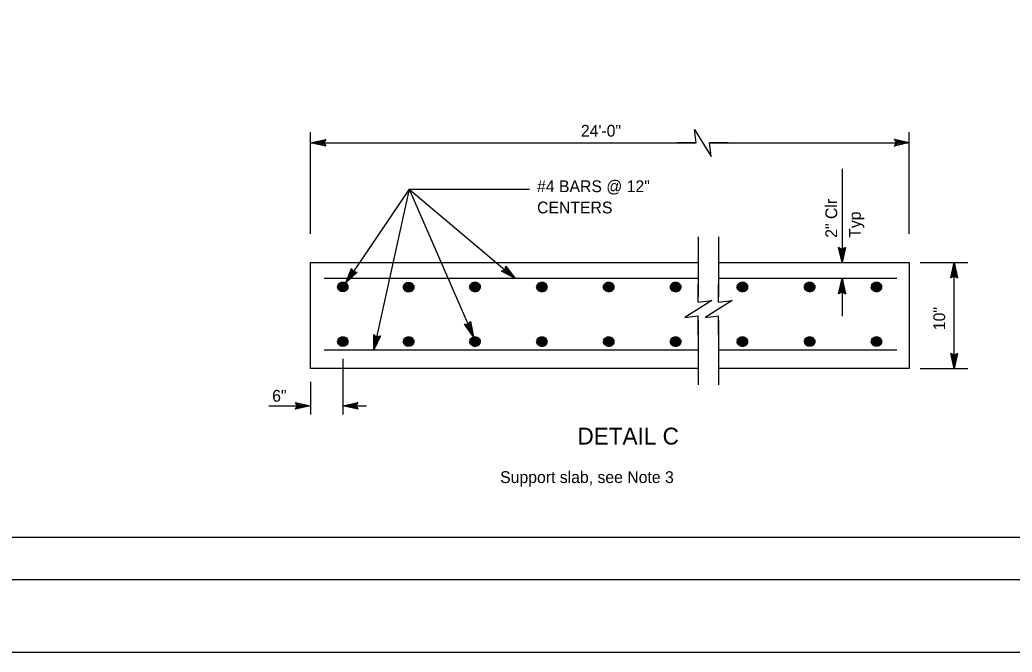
# Model space of a CAD drawing. Extents: x -893 to 867, y -474 to 712.
# Drawn here: x -336 to 253, y -474 to -99 of the extents above; entities that cross this region are included whole.
import ezdxf

# ---------------------------------------------------------------- set-up
doc = ezdxf.new("R2010")
doc.units = 0
for name, color, linetype in [('border_PLOTTING-ELEMENTS', 7, 'Continuous'), ('border_rw_22x34_Cut_Lines', 7, 'Continuous'), ('border_SHEET', 7, 'Continuous'), ('rd_PAVEMENT', 7, 'Continuous'), ('rd_PAVEMENT-anno', 7, 'Continuous'), ('STR_Reinforcement A', 7, 'Continuous'), ('STR_Reinforcement B', 7, 'Continuous')]:
    doc.layers.add(name, color=color, linetype=linetype)

msp = doc.modelspace()

# ---------------------------------------------------------------- linework, layer by layer
at = {"layer": 'border_PLOTTING-ELEMENTS'}
for points in [[(-893.45, -474.04), (866.55, -474.04), (866.55, 711.96), (-893.45, 711.96)], [(-863.45, 668.96), (836.55, 668.96), (836.55, -431.04), (-863.45, -431.04)]]:
    msp.add_lwpolyline(points, close=True, dxfattribs=at)
at = {"layer": 'border_rw_22x34_Cut_Lines'}
msp.add_lwpolyline([(-863.45, 668.96), (836.55, 668.96), (836.55, -431.04), (-863.45, -431.04)], close=True, dxfattribs=at)
at = {"layer": 'border_SHEET'}
msp.add_line((811.55, -406.04), (-813.45, -406.04), dxfattribs=at)
at = {"layer": 'rd_PAVEMENT'}
for p, q in [((66.66, -227.57), (66.66, -263.27)), ((78.73, -227.57), (78.73, -263.27)), ((66.64, -266.44), (66.64, -255.44)), ((78.71, -266.44), (78.71, -255.44)), ((66.64, -285.44), (66.64, -274.44)), ((78.71, -285.44), (78.71, -274.44)), ((66.63, -277.18), (66.63, -315.48)), ((78.7, -277.18), (78.7, -315.48)), ((66.63, -305.67), (-163.4, -305.67)), ((191.88, -305.67), (78.7, -305.67))]:
    msp.add_line(p, q, dxfattribs=at)
for points in [[(-163.4, -305.67), (-163.4, -242.87), (66.66, -242.87)], [(78.73, -242.87), (191.88, -242.87), (191.88, -305.67)], [(66.64, -266.44), (74.64, -265.44), (58.64, -275.44), (66.64, -274.44)], [(78.71, -266.44), (86.71, -265.44), (70.71, -275.44), (78.71, -274.44)]]:
    msp.add_lwpolyline(points, dxfattribs=at)
at = {"layer": 'rd_PAVEMENT-anno'}
for p, q in [((-163.4, -225.78), (-163.4, -165.55)), ((191.88, -225.78), (191.88, -165.55)), ((-163.4, -171.8), (65.42, -171.8)), ((65.42, -171.8), (54.42, -171.8)), ((73.42, -171.8), (191.81, -171.8)), ((84.42, -171.8), (73.42, -171.8)), ((151.99, -187.28), (151.99, -242.87)), ((-104.87, -199.2), (-142.55, -254.89)), ((-104.87, -199.2), (-125.78, -294.36)), ((-104.87, -199.2), (-66.68, -286.92)), ((-104.87, -199.2), (-41.9, -252.31)), ((-104.87, -199.2), (-33.46, -199.2)), ((198.33, -242.87), (226.57, -242.87)), ((218.57, -305.67), (218.57, -242.87)), ((151.99, -252.31), (151.99, -274.74)), ((-144.35, -299.97), (-144.35, -333.07)), ((198.33, -305.67), (226.57, -305.67)), ((-163.4, -313.6), (-163.4, -333.07)), ((-188.21, -327.84), (-163.4, -327.84)), ((-144.35, -327.84), (-130.29, -327.84))]:
    msp.add_line(p, q, dxfattribs=at)
msp.add_lwpolyline([(65.42, -171.8), (64.42, -163.8), (74.42, -179.8), (73.42, -171.8)], dxfattribs=at)
for points in [[(-154.4, -173.81), (-163.4, -171.8), (-154.4, -169.8), (-154.72, -170.33), (-161.32, -171.79), (-154.72, -173.27), (-155.04, -172.74), (-159.26, -171.8), (-155.04, -170.86), (-155.36, -171.4), (-157.19, -171.8), (-155.36, -172.21), (-155.6, -171.8), (-154.4, -169.8), (-155.6, -171.8)], [(183.05, -169.67), (192.05, -171.68), (183.05, -173.68), (183.37, -173.15), (189.97, -171.69), (183.37, -170.21), (183.69, -170.74), (187.91, -171.68), (183.69, -172.62), (184.01, -172.08), (185.84, -171.68), (184.01, -171.27), (184.25, -171.68), (183.05, -173.68), (184.25, -171.68)], [(154, -233.87), (151.99, -242.87), (149.99, -233.87), (150.52, -234.19), (151.98, -240.79), (153.46, -234.19), (152.93, -234.51), (151.99, -238.73), (151.06, -234.51), (151.59, -234.83), (151.99, -236.66), (152.4, -234.83), (151.99, -235.07), (149.99, -233.87), (151.99, -235.07)], [(-135.85, -248.56), (-142.55, -254.89), (-139.16, -246.32), (-138.9, -246.88), (-141.39, -253.16), (-136.46, -248.52), (-137.08, -248.49), (-140.23, -251.46), (-138.64, -247.44), (-138.38, -248.01), (-139.07, -249.74), (-137.7, -248.46), (-138.18, -248.43), (-139.16, -246.32), (-138.18, -248.43)], [(-47.61, -244.96), (-42.04, -252.31), (-50.2, -248.01), (-49.61, -247.81), (-43.64, -250.96), (-47.71, -245.57), (-47.81, -246.18), (-45.2, -249.63), (-49.02, -247.61), (-48.43, -247.42), (-46.78, -248.29), (-47.91, -246.79), (-47.99, -247.27), (-50.2, -248.01), (-47.99, -247.27)], [(216.56, -251.87), (218.57, -242.87), (220.56, -251.88), (220.03, -251.55), (218.57, -244.96), (217.09, -251.56), (217.62, -251.24), (218.56, -247.02), (219.5, -251.23), (218.97, -250.91), (218.56, -249.09), (218.15, -250.92), (218.57, -250.67), (220.56, -251.88), (218.57, -250.67)], [(149.98, -261.31), (151.99, -252.31), (153.98, -261.32), (153.45, -260.99), (151.99, -254.4), (150.51, -261), (151.04, -260.68), (151.98, -256.46), (152.92, -260.67), (152.39, -260.35), (151.98, -258.53), (151.57, -260.36), (151.99, -260.11), (153.98, -261.32), (151.99, -260.11)], [(-68.45, -277.87), (-66.68, -286.92), (-72.12, -279.47), (-71.5, -279.55), (-67.52, -285.01), (-68.81, -278.37), (-69.17, -278.88), (-68.34, -283.12), (-70.88, -279.63), (-70.27, -279.71), (-69.17, -281.22), (-69.53, -279.38), (-69.81, -279.77), (-72.12, -279.47), (-69.81, -279.77)], [(-122.01, -286.29), (-125.86, -294.67), (-125.92, -285.45), (-125.47, -285.88), (-125.43, -292.63), (-122.59, -286.49), (-123.18, -286.69), (-124.99, -290.62), (-125.02, -286.3), (-124.56, -286.73), (-124.55, -288.6), (-123.77, -286.89), (-124.22, -287.05), (-125.92, -285.45), (-124.22, -287.05)], [(220.58, -296.73), (218.57, -305.73), (216.57, -296.73), (217.1, -297.05), (218.56, -303.65), (220.04, -297.05), (219.51, -297.37), (218.57, -301.59), (217.64, -297.37), (218.17, -297.69), (218.57, -299.52), (218.98, -297.69), (218.57, -297.93), (216.57, -296.73), (218.57, -297.93)], [(-172.4, -325.83), (-163.4, -327.84), (-172.4, -329.84), (-172.08, -329.31), (-165.49, -327.85), (-172.08, -326.37), (-171.77, -326.9), (-167.55, -327.84), (-171.76, -328.77), (-171.44, -328.24), (-169.62, -327.84), (-171.45, -327.43), (-171.2, -327.84), (-172.4, -329.84), (-171.2, -327.84)], [(-135.35, -329.85), (-144.35, -327.84), (-135.35, -325.85), (-135.67, -326.38), (-142.26, -327.84), (-135.67, -329.32), (-135.99, -328.79), (-140.21, -327.85), (-135.99, -326.91), (-136.31, -327.44), (-138.13, -327.85), (-136.3, -328.26), (-136.55, -327.84), (-135.35, -325.85), (-136.55, -327.84)]]:
    msp.add_lwpolyline(points, close=True, dxfattribs=at)
at = {"layer": 'STR_Reinforcement A'}
for p, q in [((66.66, -252.31), (-155.25, -252.31)), ((184.55, -252.31), (78.73, -252.31)), ((-155.25, -294.67), (66.63, -294.67)), ((78.7, -294.67), (184.55, -294.67))]:
    msp.add_line(p, q, dxfattribs=at)
at = {"layer": 'STR_Reinforcement B'}
for points in [[(-141.23, -256.16), (-141.23, -258.24), (-141.69, -255.4), (-141.51, -258.77), (-142.16, -254.95), (-141.82, -259.19), (-142.65, -254.63), (-142.16, -259.56), (-143.19, -254.39), (-142.6, -259.88), (-143.7, -254.24), (-143.03, -260.06), (-144.26, -254.21), (-143.49, -260.21), (-144.77, -254.24), (-143.93, -260.28), (-145.31, -254.39), (-144.48, -260.27), (-145.87, -254.63), (-145.04, -260.19), (-146.42, -255.02), (-145.64, -259.98), (-146.92, -255.5), (-146.24, -259.64), (-147.29, -256.09), (-146.95, -258.89), (-146.95, -258.89), (-147.47, -257.11), (-147.34, -258.2)], [(-102.22, -256.33), (-102.22, -258.42), (-102.69, -255.58), (-102.51, -258.95), (-103.16, -255.13), (-102.82, -259.37), (-103.65, -254.8), (-103.16, -259.74), (-104.18, -254.56), (-103.6, -260.06), (-104.7, -254.41), (-104.03, -260.23), (-105.25, -254.39), (-104.48, -260.38), (-105.77, -254.41), (-104.93, -260.46), (-106.3, -254.56), (-105.47, -260.45), (-106.87, -254.8), (-106.04, -260.37), (-107.42, -255.19), (-106.64, -260.16), (-107.92, -255.67), (-107.24, -259.82), (-108.28, -256.27), (-107.94, -259.06), (-107.94, -259.06), (-108.46, -257.29), (-108.34, -258.37)], [(-62.77, -256.25), (-62.77, -258.33), (-63.24, -255.49), (-63.06, -258.87), (-63.71, -255.04), (-63.37, -259.29), (-64.2, -254.72), (-63.71, -259.65), (-64.74, -254.48), (-64.15, -259.98), (-65.25, -254.33), (-64.58, -260.15), (-65.8, -254.31), (-65.04, -260.3), (-66.32, -254.33), (-65.48, -260.37), (-66.86, -254.48), (-66.03, -260.37), (-67.42, -254.72), (-66.59, -260.28), (-67.97, -255.11), (-67.19, -260.07), (-68.47, -255.59), (-67.79, -259.74), (-68.83, -256.18), (-68.49, -258.98), (-68.49, -258.98), (-69.02, -257.2), (-68.89, -258.29)], [(-23.1, -256.25), (-23.1, -258.33), (-23.57, -255.49), (-23.39, -258.87), (-24.04, -255.04), (-23.7, -259.29), (-24.53, -254.72), (-24.04, -259.65), (-25.07, -254.48), (-24.48, -259.98), (-25.58, -254.33), (-24.91, -260.15), (-26.13, -254.31), (-25.37, -260.3), (-26.65, -254.33), (-25.81, -260.37), (-27.19, -254.48), (-26.36, -260.37), (-27.75, -254.72), (-26.92, -260.28), (-28.3, -255.11), (-27.52, -260.07), (-28.8, -255.59), (-28.12, -259.74), (-29.16, -256.18), (-28.82, -258.98), (-28.82, -258.98), (-29.35, -257.2), (-29.22, -258.29)], [(16.57, -256.25), (16.57, -258.33), (16.1, -255.49), (16.28, -258.87), (15.63, -255.04), (15.97, -259.29), (15.14, -254.72), (15.63, -259.65), (14.6, -254.48), (15.19, -259.98), (14.09, -254.33), (14.76, -260.15), (13.54, -254.31), (14.3, -260.3), (13.02, -254.33), (13.86, -260.37), (12.48, -254.48), (13.31, -260.37), (11.92, -254.72), (12.75, -260.28), (11.37, -255.11), (12.15, -260.07), (10.87, -255.59), (11.55, -259.74), (10.51, -256.18), (10.85, -258.98), (10.85, -258.98), (10.32, -257.2), (10.45, -258.29)], [(56.24, -256.25), (56.24, -258.33), (55.77, -255.49), (55.95, -258.87), (55.3, -255.04), (55.64, -259.29), (54.81, -254.72), (55.3, -259.65), (54.27, -254.48), (54.86, -259.98), (53.76, -254.33), (54.43, -260.15), (53.21, -254.31), (53.97, -260.3), (52.69, -254.33), (53.53, -260.37), (52.15, -254.48), (52.98, -260.37), (51.59, -254.72), (52.42, -260.28), (51.04, -255.11), (51.82, -260.07), (50.54, -255.59), (51.22, -259.74), (50.18, -256.18), (50.52, -258.98), (50.52, -258.98), (49.99, -257.2), (50.12, -258.29)], [(95.91, -256.25), (95.91, -258.33), (95.44, -255.49), (95.62, -258.87), (94.97, -255.04), (95.31, -259.29), (94.48, -254.72), (94.97, -259.65), (93.94, -254.48), (94.53, -259.98), (93.43, -254.33), (94.1, -260.15), (92.88, -254.31), (93.64, -260.3), (92.36, -254.33), (93.2, -260.37), (91.82, -254.48), (92.65, -260.37), (91.26, -254.72), (92.09, -260.28), (90.71, -255.11), (91.49, -260.07), (90.21, -255.59), (90.89, -259.74), (89.85, -256.18), (90.19, -258.98), (90.19, -258.98), (89.66, -257.2), (89.79, -258.29)], [(135.8, -256.21), (135.8, -258.3), (135.33, -255.45), (135.51, -258.83), (134.86, -255), (135.2, -259.25), (134.37, -254.68), (134.86, -259.62), (133.84, -254.44), (134.42, -259.94), (133.32, -254.29), (133.99, -260.11), (132.77, -254.27), (133.54, -260.26), (132.25, -254.29), (133.09, -260.34), (131.72, -254.44), (132.55, -260.33), (131.15, -254.68), (131.98, -260.25), (130.6, -255.07), (131.38, -260.04), (130.1, -255.55), (130.78, -259.7), (129.74, -256.14), (130.08, -258.94), (130.08, -258.94), (129.56, -257.16), (129.68, -258.25)], [(175.47, -256.21), (175.47, -258.3), (175, -255.45), (175.18, -258.83), (174.53, -255), (174.87, -259.25), (174.04, -254.68), (174.53, -259.62), (173.51, -254.44), (174.09, -259.94), (172.99, -254.29), (173.66, -260.11), (172.44, -254.27), (173.21, -260.26), (171.92, -254.29), (172.76, -260.34), (171.39, -254.44), (172.22, -260.33), (170.82, -254.68), (171.65, -260.25), (170.27, -255.07), (171.05, -260.04), (169.77, -255.55), (170.45, -259.7), (169.41, -256.14), (169.75, -258.94), (169.75, -258.94), (169.23, -257.16), (169.35, -258.25)], [(-141.23, -288.61), (-141.23, -290.69), (-141.69, -287.85), (-141.51, -291.23), (-142.16, -287.4), (-141.82, -291.65), (-142.65, -287.08), (-142.16, -292.01), (-143.19, -286.84), (-142.6, -292.34), (-143.7, -286.69), (-143.03, -292.51), (-144.26, -286.67), (-143.49, -292.66), (-144.77, -286.69), (-143.93, -292.73), (-145.31, -286.84), (-144.48, -292.73), (-145.87, -287.08), (-145.04, -292.64), (-146.42, -287.47), (-145.64, -292.43), (-146.92, -287.95), (-146.24, -292.1), (-147.29, -288.54), (-146.95, -291.34), (-146.95, -291.34), (-147.47, -289.56), (-147.34, -290.65)], [(-102.22, -288.61), (-102.22, -290.69), (-102.69, -287.85), (-102.51, -291.23), (-103.16, -287.4), (-102.82, -291.65), (-103.65, -287.08), (-103.16, -292.01), (-104.18, -286.84), (-103.6, -292.34), (-104.7, -286.69), (-104.03, -292.51), (-105.25, -286.67), (-104.48, -292.66), (-105.77, -286.69), (-104.93, -292.73), (-106.3, -286.84), (-105.47, -292.73), (-106.87, -287.08), (-106.04, -292.64), (-107.42, -287.47), (-106.64, -292.43), (-107.92, -287.95), (-107.24, -292.1), (-108.28, -288.54), (-107.94, -291.34), (-107.94, -291.34), (-108.46, -289.56), (-108.34, -290.65)], [(-62.77, -288.65), (-62.77, -290.73), (-63.24, -287.89), (-63.06, -291.26), (-63.71, -287.44), (-63.37, -291.68), (-64.2, -287.12), (-63.71, -292.05), (-64.74, -286.88), (-64.15, -292.37), (-65.25, -286.73), (-64.58, -292.55), (-65.8, -286.7), (-65.04, -292.7), (-66.32, -286.73), (-65.48, -292.77), (-66.86, -286.88), (-66.03, -292.76), (-67.42, -287.12), (-66.59, -292.68), (-67.97, -287.51), (-67.19, -292.47), (-68.47, -287.99), (-67.79, -292.13), (-68.83, -288.58), (-68.49, -291.38), (-68.49, -291.38), (-69.02, -289.6), (-68.89, -290.69)], [(-23.1, -288.65), (-23.1, -290.73), (-23.57, -287.89), (-23.39, -291.26), (-24.04, -287.44), (-23.7, -291.68), (-24.53, -287.12), (-24.04, -292.05), (-25.07, -286.88), (-24.48, -292.37), (-25.58, -286.73), (-24.91, -292.55), (-26.13, -286.7), (-25.37, -292.7), (-26.65, -286.73), (-25.81, -292.77), (-27.19, -286.88), (-26.36, -292.76), (-27.75, -287.12), (-26.92, -292.68), (-28.3, -287.51), (-27.52, -292.47), (-28.8, -287.99), (-28.12, -292.13), (-29.16, -288.58), (-28.82, -291.38), (-28.82, -291.38), (-29.35, -289.6), (-29.22, -290.69)], [(16.57, -288.65), (16.57, -290.73), (16.1, -287.89), (16.28, -291.26), (15.63, -287.44), (15.97, -291.68), (15.14, -287.12), (15.63, -292.05), (14.6, -286.88), (15.19, -292.37), (14.09, -286.73), (14.76, -292.55), (13.54, -286.7), (14.3, -292.7), (13.02, -286.73), (13.86, -292.77), (12.48, -286.88), (13.31, -292.76), (11.92, -287.12), (12.75, -292.68), (11.37, -287.51), (12.15, -292.47), (10.87, -287.99), (11.55, -292.13), (10.51, -288.58), (10.85, -291.38), (10.85, -291.38), (10.32, -289.6), (10.45, -290.69)], [(56.24, -288.65), (56.24, -290.73), (55.77, -287.89), (55.95, -291.26), (55.3, -287.44), (55.64, -291.68), (54.81, -287.12), (55.3, -292.05), (54.27, -286.88), (54.86, -292.37), (53.76, -286.73), (54.43, -292.55), (53.21, -286.7), (53.97, -292.7), (52.69, -286.73), (53.53, -292.77), (52.15, -286.88), (52.98, -292.76), (51.59, -287.12), (52.42, -292.68), (51.04, -287.51), (51.82, -292.47), (50.54, -287.99), (51.22, -292.13), (50.18, -288.58), (50.52, -291.38), (50.52, -291.38), (49.99, -289.6), (50.12, -290.69)], [(95.91, -288.65), (95.91, -290.73), (95.44, -287.89), (95.62, -291.26), (94.97, -287.44), (95.31, -291.68), (94.48, -287.12), (94.97, -292.05), (93.94, -286.88), (94.53, -292.37), (93.43, -286.73), (94.1, -292.55), (92.88, -286.7), (93.64, -292.7), (92.36, -286.73), (93.2, -292.77), (91.82, -286.88), (92.65, -292.76), (91.26, -287.12), (92.09, -292.68), (90.71, -287.51), (91.49, -292.47), (90.21, -287.99), (90.89, -292.13), (89.85, -288.58), (90.19, -291.38), (90.19, -291.38), (89.66, -289.6), (89.79, -290.69)], [(135.8, -288.61), (135.8, -290.69), (135.33, -287.85), (135.51, -291.23), (134.86, -287.4), (135.2, -291.65), (134.37, -287.08), (134.86, -292.01), (133.84, -286.84), (134.42, -292.34), (133.32, -286.69), (133.99, -292.51), (132.77, -286.67), (133.54, -292.66), (132.25, -286.69), (133.09, -292.73), (131.72, -286.84), (132.55, -292.73), (131.15, -287.08), (131.98, -292.64), (130.6, -287.47), (131.38, -292.43), (130.1, -287.95), (130.78, -292.1), (129.74, -288.54), (130.08, -291.34), (130.08, -291.34), (129.56, -289.56), (129.68, -290.65)], [(175.47, -288.61), (175.47, -290.69), (175, -287.85), (175.18, -291.23), (174.53, -287.4), (174.87, -291.65), (174.04, -287.08), (174.53, -292.01), (173.51, -286.84), (174.09, -292.34), (172.99, -286.69), (173.66, -292.51), (172.44, -286.67), (173.21, -292.66), (171.92, -286.69), (172.76, -292.73), (171.39, -286.84), (172.22, -292.73), (170.82, -287.08), (171.65, -292.64), (170.27, -287.47), (171.05, -292.43), (169.77, -287.95), (170.45, -292.1), (169.41, -288.54), (169.75, -291.34), (169.75, -291.34), (169.23, -289.56), (169.35, -290.65)]]:
    msp.add_lwpolyline(points, dxfattribs=at)

# ---------------------------------------------------------------- texts
at = {"layer": 'rd_PAVEMENT-anno'}
for s, height, p in [('24\'-0"', 7, (-3, -168.13)), ('#4 BARS @ 12"', 7, (-29, -201.06)), ('CENTERS', 7, (-29, -213.66)), ('6"', 7, (-186.2, -325.42)), ('DETAIL C', 10, (-5.02, -350.83)), ('Support slab, see Note 3', 7, (-50.9, -373.68))]:
    msp.add_text(s, height=height, dxfattribs=at).set_placement(p)
for s, p in [('2" Clr', (149.11, -228.14)), ('Typ', (163.11, -228.14)), ('10"', (213.19, -282.96))]:
    msp.add_text(s, height=7, rotation=90, dxfattribs=at).set_placement(p)

doc.saveas('drawing.dxf')
